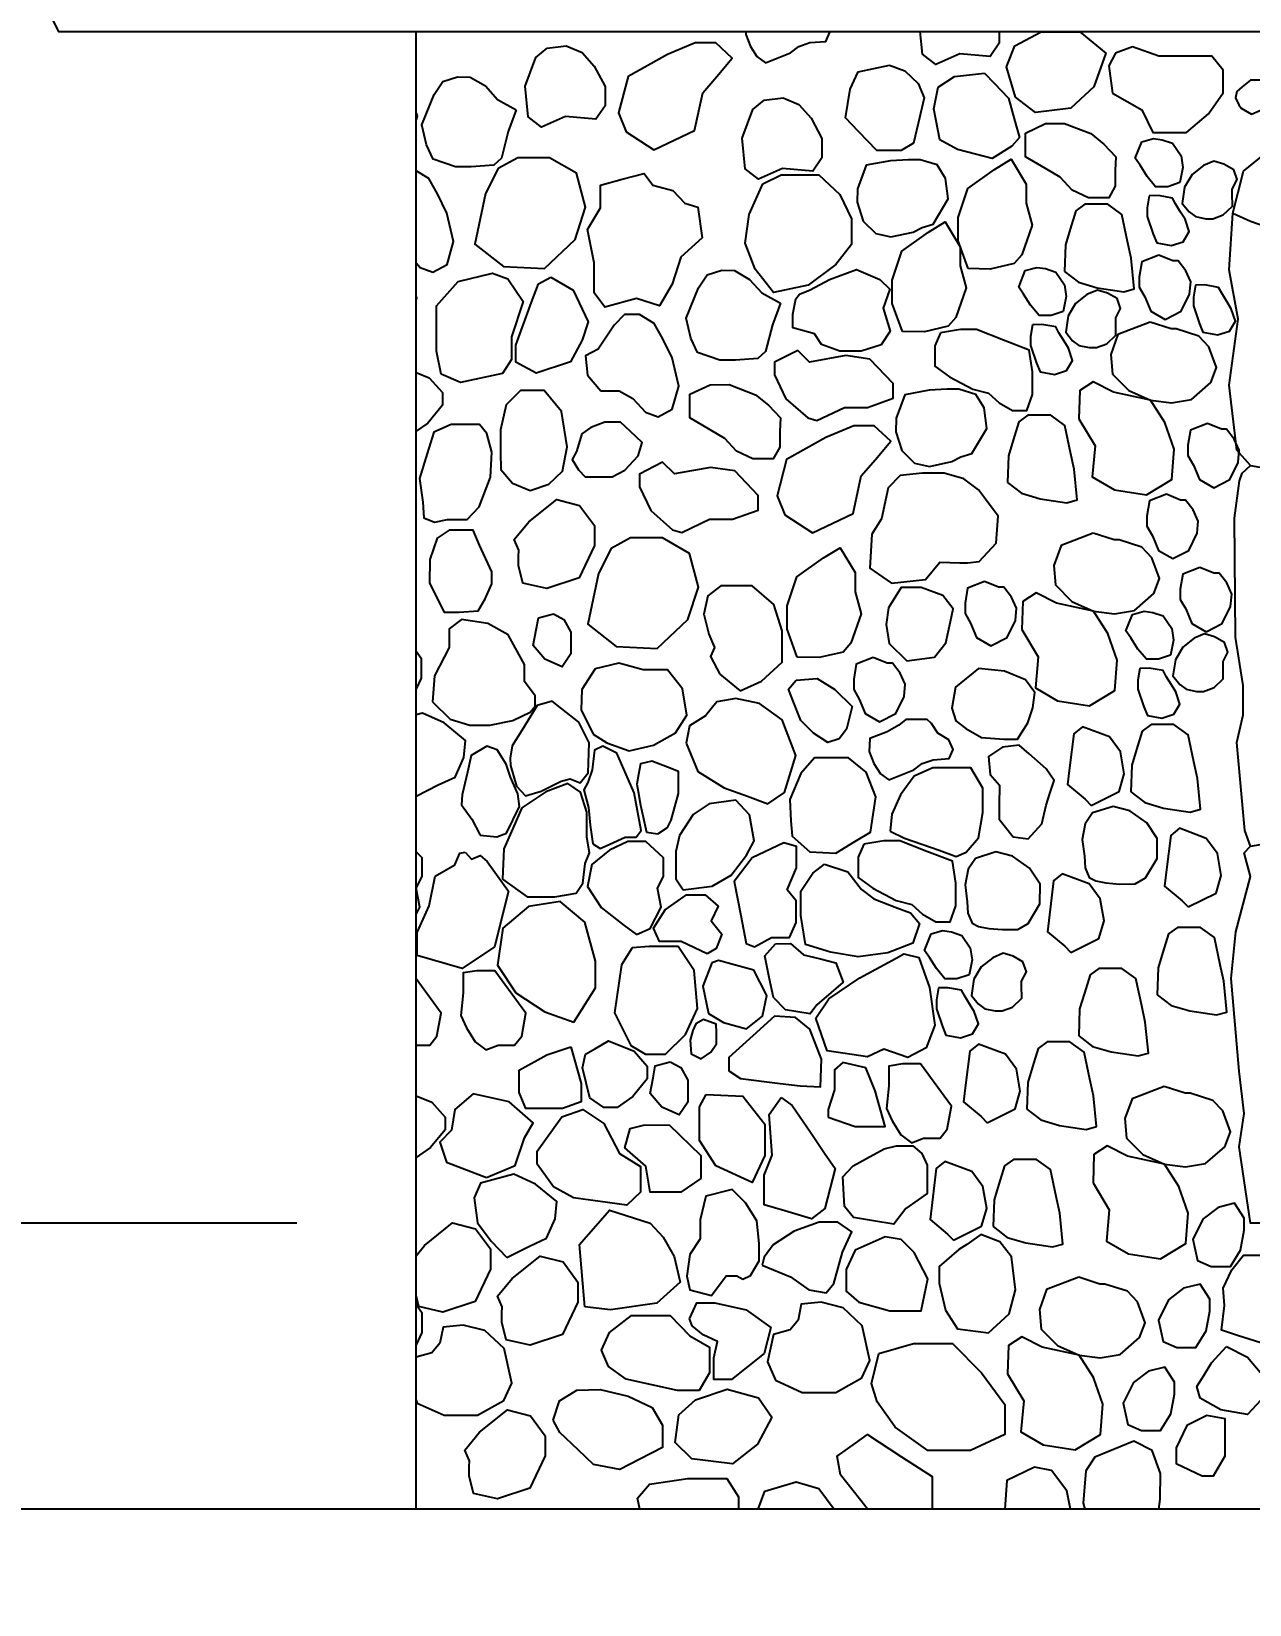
# Model space of a CAD drawing. Header units: millimetres. Extents: x -251401 to 377140, y -30451 to 275830.
# Drawn here: x 120560 to 123114, y -3140 to 160 of the extents above; entities that cross this region are included whole.
import ezdxf

# ---------------------------------------------------------------- set-up
doc = ezdxf.new("R2010")
doc.units = ezdxf.units.MM
for name, color, linetype in [('0-S3', 3, 'Continuous'), ('0-S8', 8, 'Continuous'), ('A-DIMENSIONS', 30, 'Continuous'), ('A-WALL', 4, 'Continuous')]:
    doc.layers.add(name, color=color, linetype=linetype)
doc.styles.add('LEROY', font='simplex.shx')
doc.dimstyles.new('DIM100', dxfattribs={"dimscale": 0, "dimtxt": 220, "dimasz": 180, "dimexe": 220, "dimexo": 250, "dimgap": 1, "dimtad": 1, "dimtoh": 1, "dimlfac": 0.001, "dimzin": 1, "dimdsep": 46, "dimtxsty": 'LEROY', "dimblk1": 'ORIGIN', "dimblk2": 'ORIGIN', "dimsah": 1, "dimcen": 0.18, "dimclrd": 30, "dimclre": 30, "dimclrt": 7, "dimazin": 0, "dimtfac": 1, "dimtix": 1, "dimtmove": 1, "dimatfit": 3, "dimfxl": 1, "dimtvp": 1, "dimtolj": 2, "dimtzin": 0, "dimarcsym": 0})

# ---------------------------------------------------------------- blocks, each defined once
blk = doc.blocks.new('24GH2H24')
at = {"layer": '0-S8', "color": 8}
for points in [[(275.2, 3065.1), (315.1, 3069.8), (348.2, 3055.6), (373.8, 3027.3), (396.4, 2984.4), (396.4, 2944.1), (377.4, 2916.1), (313.3, 2921.3), (263.5, 2899), (235, 2920.8), (228.8, 2985.3), (251.2, 3045.1)], [(527.5, 3051.4), (444.7, 3005.7), (424.9, 2929.1), (441, 2889.6), (499.1, 2851.4), (584.3, 2892.1), (601.6, 2971.1), (631.2, 3005.7), (663.3, 3043.9), (628.8, 3076), (585.5, 3076)], [(1257.5, 2962.1), (1238.1, 3025.9), (1255.8, 3069.6), (1311.3, 3099), (1391.9, 3099), (1446.6, 3054.5), (1421.3, 2983.9), (1373.4, 2939.4), (1373.4, 2939.4), (1299.5, 2930.2)], [(1460.9, 2970.6), (1522.1, 2935.5), (1545.2, 2887.8), (1616.1, 2887.8), (1662.3, 2927.3), (1692.9, 2971.3), (1692.9, 3019), (1669, 3048.1), (1598.2, 3048.1), (1557.9, 3048.1), (1502.7, 3067.5), (1466.9, 3054.8), (1452.7, 3028)], [(210.1, 2935.9), (193, 2890.3), (179, 2833.9), (163, 2819.5), (115.9, 2815.8), (82.7, 2815.8), (36.1, 2832.4), (22.1, 2862.4), (12.3, 2904.3), (38.2, 2968), (56.3, 2994.9), (86.9, 3004.7), (113.8, 3004.2), (145.4, 2985.6), (170.7, 2957.6)], [(992.7, 3029.2), (1025.4, 3017.5), (1053, 2990.7), (1065.6, 2960.5), (1053, 2906.9), (1043.4, 2865.8), (1017.8, 2850), (966.7, 2850), (928.1, 2890.2), (900.9, 2918.5), (910.5, 2979), (927.3, 3015)], [(1192.4, 3012.5), (1212.5, 2991.6), (1242.6, 2960.3), (1256.1, 2912), (1265.7, 2877.6), (1249.4, 2859.2), (1208.3, 2833.3), (1135.4, 2852.5), (1098.5, 2872.6), (1085.9, 2938), (1095.2, 2983.2), (1129.5, 3005.8)], [(1752.2, 2926.2), (1784.1, 2940.8), (1801.8, 2964.3), (1787.8, 2991.2), (1769.9, 2998), (1750.4, 2998), (1732.4, 2984.1), (1721.2, 2974.2), (1718.8, 2960.6), (1725.6, 2946), (1730.5, 2938.9)], [(730.2, 2956.1), (770.1, 2960.8), (803.2, 2946.6), (828.8, 2918.3), (851.4, 2875.4), (851.4, 2835.1), (832.4, 2807.1), (768.3, 2812.3), (718.5, 2790), (690, 2811.8), (683.8, 2876.3), (706.2, 2936.1)], [(1320.3, 2906.6), (1360.1, 2907.2), (1415.3, 2885.6), (1442.6, 2863.4), (1467.7, 2837.2), (1466.5, 2808.2), (1466.5, 2775.8), (1452.9, 2750.8), (1410.2, 2750.8), (1376, 2767.3), (1351, 2794), (1320.3, 2812.2), (1278, 2837.2), (1278, 2864.5), (1278, 2886.7)], [(1522.2, 2868.7), (1546.4, 2875.5), (1564.9, 2872.9), (1586.5, 2865.5), (1604.4, 2839.2), (1608.1, 2814.4), (1601.7, 2782.9), (1576.5, 2774.4), (1551.2, 2774.4), (1533.2, 2796), (1518.5, 2819.2), (1508.5, 2833.9)], [(145.9, 2760.2), (123.7, 2653.7), (183.7, 2607.1), (269.2, 2602.7), (333.5, 2663.7), (355.7, 2731.4), (336.9, 2802.4), (280.3, 2834.6), (213.7, 2834.6), (172.6, 2812.4)], [(995.4, 2828.8), (944, 2819.4), (925.8, 2769.9), (925.2, 2741.7), (937.7, 2702.2), (964.7, 2675.9), (996, 2669), (1043, 2679), (1061.8, 2689), (1084.4, 2695.9), (1116.4, 2748.6), (1110.8, 2791.8), (1093.2, 2820), (1057.5, 2830.6), (1033, 2830.6)], [(1158.2, 2602.4), (1137, 2661), (1137, 2709.6), (1157, 2770.7), (1213.1, 2810.6), (1248, 2831.8), (1279.7, 2779.6), (1279.7, 2739.5), (1292.3, 2693.4), (1270.5, 2631.7), (1254.3, 2613), (1204.4, 2601.1)], [(1651.3, 2818.8), (1627.5, 2800), (1612, 2773.6), (1607, 2739.4), (1621.2, 2721.8), (1634.6, 2711.8), (1656.3, 2707.2), (1671.4, 2707.2), (1693.1, 2715.1), (1712.4, 2733.5), (1712, 2760.3), (1712, 2769.5), (1722, 2789.1), (1714.9, 2810), (1694.4, 2821.7), (1673.5, 2828)], [(563.9, 2739.5), (590.8, 2731.5), (600.3, 2667.3), (555.4, 2626.4), (537.4, 2570.1), (511, 2524.2), (462.6, 2539.7), (395.8, 2521.7), (373.9, 2551.6), (373.9, 2614.9), (359.9, 2684.8), (386.8, 2730.1), (386.8, 2777.5), (432.7, 2789.9), (478.3, 2802.3), (497, 2777.5), (538.9, 2766.5)], [(727.6, 2780.5), (765.5, 2798.9), (844.5, 2798.9), (889, 2757.7), (913.4, 2706.8), (913.4, 2652.8), (880.6, 2611), (822.1, 2567.6), (749.8, 2552.4), (711, 2601.1), (690.5, 2655.8), (698.8, 2715.9)], [(1537.5, 2755.4), (1533.4, 2730.3), (1533.4, 2711.8), (1546, 2674.5), (1553.4, 2656.4), (1583.7, 2650.9), (1608.8, 2659), (1621.4, 2680.1), (1612.9, 2705.9), (1603.6, 2720.7), (1592.7, 2738.2), (1586.3, 2750.6), (1557.1, 2755.7)], [(1360.3, 2596.2), (1389.4, 2573.8), (1428.6, 2562.2), (1484.7, 2553.8), (1506.4, 2559.8), (1499.8, 2624.6), (1492.4, 2659.3), (1480.3, 2716.2), (1450.7, 2737.4), (1402.7, 2737.4), (1384.1, 2723.7), (1372.2, 2685.2), (1362.1, 2652.5)], [(1020, 2470.9), (998.8, 2529.5), (998.8, 2578.1), (1018.8, 2639.2), (1074.9, 2679.1), (1109.9, 2700.3), (1141.5, 2648.1), (1141.5, 2608), (1154.1, 2561.9), (1132.3, 2500.2), (1116.1, 2481.5), (1066.2, 2469.6)], [(1557.9, 2630.7), (1522.1, 2616.8), (1516.9, 2584.9), (1516.9, 2563.6), (1528.3, 2543.5), (1541.3, 2513), (1571, 2495.6), (1605, 2513), (1622.5, 2548.8), (1624.7, 2574.5), (1614.2, 2598), (1598.1, 2618.5), (1587.2, 2618.5)], [(192.3, 2581), (224.5, 2533.5), (200, 2459.2), (200, 2412.1), (181.5, 2382.3), (93.2, 2363.8), (52.7, 2381.1), (43.1, 2429.4), (43.1, 2524.2), (88.5, 2575.4), (160.6, 2593.3)], [(283.1, 2584.4), (329.7, 2557.3), (361.1, 2491.1), (348.4, 2452.1), (323.8, 2407.2), (251.7, 2383.4), (209.2, 2406.3), (209.2, 2442), (242.3, 2531.9), (256.6, 2570.7)], [(764.4, 2530.3), (747.3, 2484.8), (733.3, 2428.4), (717.2, 2413.9), (670.1, 2410.3), (637, 2410.3), (590.4, 2426.8), (576.4, 2456.8), (566.6, 2498.7), (592.5, 2562.4), (610.6, 2589.3), (641.1, 2599.1), (668, 2598.6), (699.6, 2580), (725, 2552)], [(826.9, 2558.3), (867.5, 2580), (924, 2600.5), (972.9, 2579.7), (993.8, 2559.6), (979.5, 2519.4), (994.1, 2471.6), (975.8, 2442.8), (933.5, 2429), (888.6, 2429), (850.7, 2443.2), (835.7, 2465.4), (810.6, 2472.7), (790.3, 2478.6), (790.3, 2507), (796.3, 2539.1), (804.4, 2548.9)], [(1277.7, 2598.2), (1301.9, 2605), (1320.4, 2602.4), (1342, 2595), (1359.9, 2568.7), (1363.6, 2543.9), (1357.2, 2512.4), (1332, 2503.9), (1306.7, 2503.9), (1288.7, 2525.5), (1274, 2548.7), (1264, 2563.4)], [(1406.8, 2548.3), (1383, 2529.5), (1367.5, 2503.1), (1362.5, 2468.9), (1376.7, 2451.3), (1390.1, 2441.3), (1411.8, 2436.7), (1426.9, 2436.7), (1448.6, 2444.6), (1467.9, 2463), (1467.5, 2489.8), (1467.5, 2499), (1477.5, 2518.6), (1470.4, 2539.5), (1449.9, 2551.2), (1429, 2557.5)], [(1634.5, 2567.9), (1630.4, 2542.8), (1630.4, 2524.3), (1643, 2487), (1650.4, 2468.9), (1680.7, 2463.4), (1705.8, 2471.5), (1718.4, 2492.6), (1709.9, 2518.4), (1700.6, 2533.2), (1689.7, 2550.7), (1683.3, 2563.1), (1654.1, 2568.2)], [(359.9, 2378.7), (387.6, 2345.8), (426.4, 2345.8), (454.8, 2330.2), (481.4, 2301.1), (507.9, 2291.4), (537.4, 2307.8), (550.9, 2356), (537.1, 2415), (517.6, 2455.5), (499.3, 2487.6), (469, 2505.9), (437.6, 2505.9), (415.5, 2484.2), (381.9, 2433.4), (355.3, 2419.2)], [(1293, 2484.9), (1288.9, 2459.8), (1288.9, 2441.3), (1301.5, 2404), (1308.9, 2385.9), (1339.2, 2380.4), (1364.3, 2388.5), (1376.9, 2409.6), (1368.4, 2435.4), (1359.1, 2450.2), (1348.2, 2467.7), (1341.8, 2480.1), (1312.6, 2485.2)], [(1539.8, 2490), (1472.2, 2464.2), (1457.4, 2422.5), (1460.5, 2381.3), (1494.9, 2346.9), (1540.4, 2326.7), (1584.1, 2321.1), (1626.5, 2327.9), (1667, 2363.5), (1678.7, 2394.8), (1662.7, 2438.4), (1641.8, 2460.6), (1593.9, 2475.9), (1583.4, 2475.9)], [(1099.8, 2467.5), (1088.3, 2440.6), (1088.3, 2397.8), (1118.8, 2375.3), (1167.8, 2349.7), (1200.5, 2341.3), (1223, 2321), (1250.8, 2305.1), (1281.3, 2305.1), (1293.2, 2338.6), (1293.2, 2385.8), (1285.7, 2431.7), (1232.3, 2452.5), (1175.6, 2474.5), (1142.2, 2474.5)], [(821.5, 2289.4), (840.8, 2283.7), (898.5, 2311.3), (946.9, 2311.3), (1001, 2330.5), (1001, 2361.2), (952.1, 2412.7), (901.1, 2419.9), (825.2, 2406.4), (800.7, 2430.9), (751.8, 2405.9), (751.8, 2379.4), (775.7, 2329.5)], [(177.6, 2181.4), (202.6, 2152.6), (239.7, 2136.9), (278.9, 2150.6), (306.9, 2177.3), (316.7, 2228.8), (305, 2302.5), (269.1, 2346.8), (218.9, 2346.8), (188.9, 2316.8), (177.1, 2264), (177.1, 2217.1)], [(616.7, 2359), (656.5, 2359.6), (711.7, 2338), (739, 2315.8), (764.1, 2289.6), (762.9, 2260.6), (762.9, 2228.2), (749.3, 2203.2), (706.6, 2203.2), (672.4, 2219.7), (647.4, 2246.4), (616.7, 2264.6), (574.4, 2289.6), (574.4, 2316.9), (574.4, 2339.1)], [(1076.3, 2347.4), (1024.9, 2338), (1006.7, 2288.5), (1006.1, 2260.3), (1018.6, 2220.8), (1045.6, 2194.5), (1077, 2187.6), (1124, 2197.6), (1142.8, 2207.7), (1165.4, 2214.6), (1197.3, 2267.2), (1191.7, 2310.4), (1174.1, 2338.6), (1138.4, 2349.3), (1113.9, 2349.3)], [(1420.1, 2365.2), (1392.2, 2346.9), (1390.4, 2287.6), (1424.5, 2230.9), (1418.4, 2165.5), (1464.6, 2138.5), (1531.8, 2128), (1585, 2160.3), (1590.2, 2223.9), (1570.2, 2279.7), (1540.4, 2326.7), (1462.9, 2343.4)], [(336.8, 2218.9), (327.4, 2202.3), (340.7, 2180.2), (354.5, 2165.6), (376.6, 2165.6), (411.4, 2165.6), (438.3, 2180), (465.8, 2210), (474.2, 2237.7), (449.4, 2261.2), (428.8, 2280.7), (395.8, 2280.7), (366.8, 2269.4), (348.1, 2256.1)], [(1240.8, 2153.7), (1269.9, 2131.3), (1309.1, 2119.7), (1365.2, 2111.3), (1386.9, 2117.3), (1380.3, 2182.1), (1372.9, 2216.8), (1360.8, 2273.7), (1331.2, 2294.9), (1283.2, 2294.9), (1264.6, 2281.2), (1252.7, 2242.7), (1242.6, 2210)], [(1659.9, 2277.7), (1624.1, 2263.8), (1618.9, 2231.9), (1618.9, 2210.6), (1630.3, 2190.5), (1643.3, 2160), (1673, 2142.6), (1707, 2160), (1724.5, 2195.8), (1726.7, 2221.5), (1716.2, 2245), (1700.1, 2265.5), (1689.2, 2265.5)], [(14.5, 2112.9), (16.3, 2079.8), (38.8, 2070.9), (65.9, 2076.5), (107, 2076.5), (132.3, 2102.7), (155.9, 2165.2), (158.7, 2217.4), (148.7, 2256.3), (133.3, 2275.2), (73.7, 2275.2), (37.7, 2259.3), (23.5, 2214.4), (7, 2162.2)], [(859.8, 2247.9), (777.1, 2202.2), (757.3, 2125.7), (773.4, 2086.2), (831.4, 2047.9), (916.6, 2088.6), (933.9, 2167.7), (963.6, 2202.2), (995.7, 2240.5), (961.1, 2272.6), (917.9, 2272.6)], [(538.1, 2054.8), (557.4, 2049.1), (615.2, 2076.7), (663.5, 2076.7), (717.7, 2095.9), (717.7, 2126.6), (668.7, 2178.1), (617.8, 2185.3), (541.8, 2171.8), (517.3, 2196.3), (468.4, 2171.3), (468.4, 2144.8), (492.4, 2094.9)], [(1015.1, 2168.3), (990.1, 2142.8), (976.4, 2077.9), (955.8, 2045.5), (952.1, 1973.8), (997, 1942.6), (1068.7, 1950.1), (1098.7, 1986.9), (1140.5, 1985), (1156.7, 1985), (1181, 1988.1), (1216.6, 2026.2), (1221, 2082.9), (1194.1, 2119.1), (1180, 2138.1), (1148.6, 2161.5), (1108, 2173.3), (1061.9, 2173.3)], [(215.7, 2011.6), (205.8, 2033.9), (236.4, 2071.2), (295.2, 2118.3), (343.2, 2105.9), (374.6, 2063.7), (374.6, 2021.5), (342.4, 1953.7), (274.5, 1931.4), (224, 1942.9), (215.2, 1979.6), (215.2, 1998.8)], [(1573.9, 2129.2), (1538.1, 2115.3), (1532.9, 2083.4), (1532.9, 2062.1), (1544.3, 2042), (1557.3, 2011.5), (1587, 1994.1), (1621, 2011.5), (1638.5, 2047.3), (1640.7, 2073), (1630.2, 2096.5), (1614.1, 2117), (1603.2, 2117)], [(28.3, 1942.4), (59.2, 1881.9), (90.6, 1881.9), (130.3, 1884.9), (145.3, 1909.9), (158.7, 1941.5), (158.7, 1966.1), (133.5, 2022.6), (119.6, 2053.7), (69.7, 2053.7), (44.4, 2036.7), (28.9, 1992.2)], [(1420.3, 2047.5), (1352.7, 2021.7), (1337.9, 1980), (1341, 1938.8), (1375.4, 1904.4), (1420.9, 1884.2), (1464.6, 1878.6), (1507, 1885.4), (1547.5, 1921), (1559.2, 1952.3), (1543.2, 1995.9), (1522.3, 2018.1), (1474.4, 2033.4), (1463.9, 2033.4)], [(382.4, 1963.1), (360.1, 1856.6), (420.1, 1810), (505.6, 1805.6), (570, 1866.6), (592.2, 1934.2), (573.3, 2005.2), (516.7, 2037.4), (450.1, 2037.4), (409, 2015.2)], [(799.6, 1787.6), (778.4, 1846.2), (778.4, 1894.8), (798.4, 1955.9), (854.5, 1995.8), (889.4, 2017), (921.1, 1964.8), (921.1, 1924.7), (933.7, 1878.6), (911.9, 1816.9), (895.7, 1798.2), (845.8, 1786.4)], [(1643.9, 1975.7), (1608.1, 1961.8), (1602.9, 1929.9), (1602.9, 1908.6), (1614.3, 1888.5), (1627.3, 1858), (1657, 1840.6), (1691, 1858), (1708.5, 1893.8), (1710.7, 1919.5), (1700.2, 1943), (1684.1, 1963.5), (1673.2, 1963.5)], [(637.1, 1752), (680.1, 1716.5), (724.5, 1736.7), (768, 1777.2), (768, 1842.8), (750.2, 1897.6), (704.8, 1937.1), (639.1, 1937.1), (611.9, 1916.3), (603.5, 1877.4), (613.9, 1835.4), (626.2, 1807.8), (617.4, 1788.5)], [(1104.8, 1916.7), (1059.7, 1933.5), (1017.2, 1933.5), (990.6, 1891.1), (986.2, 1855.7), (992.4, 1815.9), (1029.6, 1779.6), (1087.1, 1787.5), (1111, 1817.6), (1120.8, 1861.9), (1126.7, 1888.8)], [(1192.4, 1946.2), (1156.6, 1932.3), (1151.4, 1900.4), (1151.4, 1879.1), (1162.8, 1859), (1175.8, 1828.5), (1205.5, 1811.1), (1239.5, 1828.5), (1257, 1864.3), (1259.2, 1890), (1248.7, 1913.5), (1232.6, 1934), (1221.7, 1934)], [(1300.6, 1922.7), (1272.7, 1904.4), (1270.9, 1845.1), (1305, 1788.4), (1298.9, 1723), (1345.1, 1696), (1412.3, 1685.5), (1465.5, 1717.8), (1470.7, 1781.4), (1450.7, 1837.2), (1420.9, 1884.2), (1343.4, 1900.9)], [(1502.7, 1877.2), (1526.9, 1884), (1545.4, 1881.4), (1567, 1874), (1584.9, 1847.7), (1588.6, 1822.9), (1582.2, 1791.4), (1557, 1782.9), (1531.7, 1782.9), (1513.7, 1804.5), (1499, 1827.7), (1489, 1842.4)], [(34.3, 1693.5), (71.6, 1657.1), (113, 1644.4), (154.5, 1644.4), (202.8, 1654.6), (239.2, 1672.3), (249.8, 1684.9), (249.8, 1706.3), (227.2, 1736.6), (227.2, 1772.3), (193.5, 1834.2), (150.7, 1858.2), (95.2, 1866.3), (69.8, 1846.9), (69.8, 1807.5), (39, 1748)], [(288.2, 1878.4), (310.3, 1866.4), (324.9, 1839.7), (324.9, 1794.1), (306.6, 1766.9), (270.4, 1783.1), (245.8, 1811.9), (252.1, 1844.9), (256.9, 1870.1)], [(1631.8, 1827.3), (1608, 1808.5), (1592.5, 1782.1), (1587.5, 1747.9), (1601.7, 1730.3), (1615.1, 1720.3), (1636.8, 1715.7), (1651.9, 1715.7), (1673.6, 1723.6), (1692.9, 1742), (1692.5, 1768.8), (1692.5, 1778), (1702.5, 1797.6), (1695.4, 1818.5), (1674.9, 1830.2), (1654, 1836.5)], [(958.9, 1786.7), (923.1, 1772.8), (917.9, 1740.9), (917.9, 1719.6), (929.3, 1699.5), (942.3, 1669), (972, 1651.6), (1006, 1669), (1023.5, 1704.8), (1025.7, 1730.5), (1015.2, 1754), (999.1, 1774.5), (988.2, 1774.5)], [(371.8, 1625.6), (399.9, 1607.9), (447.2, 1590.7), (497.9, 1602.7), (544.3, 1628.5), (567.9, 1665.4), (559, 1721.3), (527.4, 1760.6), (476.4, 1760.6), (425.4, 1774.5), (376, 1763), (347.5, 1719.7), (346.7, 1676.6)], [(1234.1, 1758.3), (1179.8, 1763.9), (1131.7, 1724.4), (1123.9, 1680.6), (1132.4, 1653.8), (1152.9, 1637.6), (1186.1, 1619.2), (1232.7, 1615.7), (1261.7, 1615.7), (1282.9, 1649.6), (1293.5, 1681.4), (1297.7, 1713.1), (1277.9, 1739.9), (1277.9, 1739.9)], [(1518, 1763.9), (1513.9, 1738.8), (1513.9, 1720.3), (1526.5, 1683), (1533.9, 1664.9), (1564.2, 1659.4), (1589.3, 1667.5), (1601.9, 1688.6), (1593.4, 1714.4), (1584.1, 1729.2), (1573.2, 1746.7), (1566.8, 1759.1), (1537.6, 1764.2)], [(797.6, 1739.1), (841.5, 1742.4), (878.2, 1719.4), (914.4, 1683.8), (902.9, 1636.1), (887.5, 1615.9), (864, 1608.2), (833.3, 1627.9), (807, 1654.8), (791.1, 1695.3), (781.3, 1720.2)], [(197.8, 1575.5), (198.1, 1559.9), (210.9, 1516.5), (229.8, 1496.5), (262.3, 1506.6), (304.5, 1527.1), (323.6, 1532), (344.4, 1523.6), (361.4, 1544.9), (363.2, 1607.6), (341.3, 1651.3), (305.9, 1679.3), (285.7, 1695.2), (254.3, 1686.3), (222, 1633.9), (202, 1601.6)], [(566.9, 1607.3), (590.9, 1547.3), (646.5, 1513.5), (695, 1495.6), (738.2, 1479.6), (773, 1503.7), (796.5, 1581.1), (768.1, 1655.8), (720.7, 1690.1), (670.5, 1701), (631.2, 1693.9), (607.2, 1664.5), (573.4, 1643.3)], [(988, 1630.9), (952.1, 1616.7), (950.2, 1589.4), (960.1, 1564.1), (973.8, 1543), (991.7, 1530), (1044.4, 1551.1), (1061.7, 1564.1), (1084.6, 1572.1), (1118, 1574.6), (1126.7, 1593.8), (1117.4, 1614.2), (1094.5, 1627.8), (1080.9, 1648.2), (1072.2, 1656.3), (1045, 1656.3), (1027, 1656.3), (1012.8, 1644.5)], [(1416, 1476.5), (1474.7, 1505.4), (1485.4, 1542.5), (1477.6, 1588.8), (1454.1, 1620.1), (1397.7, 1641.5), (1379.3, 1626.6), (1370.8, 1555.5), (1366.6, 1520), (1403.4, 1489.3)], [(1499.2, 1504.7), (1528.3, 1482.3), (1567.5, 1470.7), (1623.6, 1462.3), (1645.3, 1468.3), (1638.7, 1533.1), (1631.3, 1567.8), (1619.2, 1624.7), (1589.6, 1645.9), (1541.6, 1645.9), (1523, 1632.2), (1511.1, 1593.7), (1501, 1561)], [(134.7, 1414.2), (169.7, 1410.2), (189.9, 1418.5), (216.9, 1474.4), (213.8, 1500.6), (198.4, 1535.9), (188.9, 1563.2), (170.2, 1592.9), (148.7, 1600.6), (115.9, 1581.2), (107.8, 1546.1), (96.7, 1498.9), (95.2, 1477.4), (117.4, 1447.6)], [(370.7, 1395.9), (386, 1385.8), (406.6, 1395), (439, 1409.5), (461.4, 1409.5), (472.5, 1424.1), (457.8, 1503.1), (440.7, 1541.6), (421.1, 1585.8), (391.7, 1601), (374.1, 1592.2), (369.2, 1550.9), (360.2, 1524.5), (351.7, 1509.3), (362.1, 1471.7), (365.6, 1435)], [(1229.9, 1598.9), (1200.4, 1579), (1204.4, 1541.6), (1223.5, 1518.6), (1222.7, 1476.4), (1222.7, 1447.8), (1252.2, 1410.4), (1284, 1406.4), (1312.6, 1437.5), (1321.4, 1477.2), (1329.4, 1501.1), (1338.5, 1528.5), (1321.4, 1552.8), (1285.6, 1584.6), (1265.2, 1602.7)], [(483.1, 1420.3), (507, 1416.8), (527.6, 1430.3), (535.2, 1445.8), (542.8, 1473.2), (550.6, 1501.4), (550.6, 1547.8), (527.6, 1556.5), (494.6, 1568.9), (471.1, 1563.5), (466.8, 1541.3), (462.8, 1521), (465.7, 1505.8), (471, 1477)], [(786.2, 1443.9), (789, 1411.6), (825.8, 1378.7), (880.4, 1375.9), (920.6, 1400.5), (953.4, 1420.5), (964.7, 1494.1), (944, 1545.9), (907.2, 1576), (835.8, 1576), (806.8, 1543.1), (783.9, 1489.1)], [(994.5, 1422.2), (1024.7, 1407.9), (1097, 1382.2), (1132.5, 1369.5), (1153.9, 1378.2), (1179.7, 1408.4), (1189.1, 1461.3), (1189.1, 1512.3), (1163.3, 1555.3), (1084.1, 1555.3), (1045, 1537.5), (1016.3, 1498.9), (998, 1457.9)], [(181.7, 1321.8), (233.3, 1284.5), (291.1, 1284.5), (335.9, 1292), (349.6, 1313.2), (354.7, 1354.3), (364.1, 1377), (358.2, 1409.5), (358.2, 1462.1), (345.3, 1504.4), (318.3, 1522.1), (272, 1504.8), (222.2, 1471.2), (203, 1427.7), (184.4, 1385.5)], [(560.1, 1299.3), (620.9, 1307.1), (661.3, 1330.4), (692.9, 1371.7), (709.5, 1402.3), (699.7, 1456.8), (671, 1487.4), (615.1, 1479.6), (581.5, 1457.3), (552.8, 1413.5), (544.6, 1379.5), (544.6, 1322.6)], [(1419, 1460.5), (1403.7, 1437.8), (1397.3, 1405.1), (1402.1, 1369.7), (1403.1, 1345.5), (1412.1, 1324.9), (1425.9, 1318), (1447, 1313.8), (1476, 1311.1), (1508.3, 1311.7), (1529.9, 1324.3), (1554.2, 1365), (1554.7, 1406.7), (1532.6, 1440), (1497.2, 1465.3), (1461.8, 1474.3)], [(1619.4, 1263.4), (1678.1, 1292.3), (1688.8, 1329.3), (1681, 1375.7), (1657.4, 1407), (1601.1, 1428.4), (1582.7, 1413.5), (1574.2, 1342.3), (1569.9, 1306.9), (1606.8, 1276.2)], [(462.5, 1205.8), (490.9, 1218.4), (514.2, 1262.9), (506.6, 1302.9), (519.2, 1327.2), (519.2, 1366.6), (481.8, 1401), (444.3, 1401), (405.8, 1382.3), (368.4, 1352.5), (359.8, 1306.4), (388.1, 1261.9), (436.7, 1224.5)], [(710.1, 1179.5), (745.5, 1199), (783, 1199), (797.5, 1230.6), (797.5, 1276.3), (778.3, 1299.6), (798, 1345.4), (798, 1390), (771.6, 1397.7), (704.7, 1366.7), (667.6, 1316.5), (681.3, 1245.5), (692.7, 1186.5)], [(939, 1394.9), (927.5, 1368), (927.5, 1325.2), (958, 1302.7), (1007, 1277.1), (1039.7, 1268.7), (1062.2, 1248.4), (1090.1, 1232.5), (1120.5, 1232.5), (1132.4, 1266), (1132.4, 1313.3), (1124.9, 1359.2), (1071.5, 1379.9), (1014.8, 1401.9), (981.4, 1401.9)], [(103.3, 1378.1), (116.3, 1363.6), (134.8, 1371.4), (148.9, 1359), (194, 1296.4), (164.3, 1179.4), (96.6, 1134.5), (2.2, 1161.7), (2.2, 1209.7), (27.6, 1265.4), (40.2, 1328), (81.4, 1352.1), (91.6, 1376.2)], [(856.9, 1353.3), (905.5, 1337.4), (934.6, 1300.3), (960.4, 1280.3), (1005, 1263.1), (1037.1, 1250.8), (1055.8, 1228.9), (1042.1, 1187.1), (989.5, 1167.2), (927.2, 1158.6), (869.5, 1168.3), (816.9, 1184.3), (807.1, 1245.4), (807.1, 1296.8), (832.3, 1334.5)], [(1173.1, 1365.2), (1157.8, 1342.5), (1151.5, 1309.7), (1156.2, 1274.4), (1157.3, 1250.1), (1166.2, 1229.5), (1180, 1222.6), (1201.1, 1218.4), (1230.2, 1215.8), (1262.4, 1216.3), (1284, 1229), (1308.3, 1269.6), (1308.9, 1311.3), (1286.7, 1344.6), (1251.3, 1369.9), (1215.9, 1378.9)], [(1373.5, 1168), (1432.2, 1196.9), (1442.9, 1234), (1435.1, 1280.3), (1411.6, 1311.6), (1355.2, 1333), (1336.8, 1318.1), (1328.3, 1247), (1324.1, 1211.5), (1360.9, 1180.8)], [(610.7, 1165.3), (555.9, 1190.6), (510.7, 1190.6), (498.1, 1219), (522.4, 1257.6), (567.6, 1288.5), (606.7, 1288.5), (633.5, 1265.2), (619.3, 1234.2), (641.4, 1206), (629.2, 1176.4)], [(330.7, 1021.9), (376.1, 1093.4), (376.1, 1149.6), (354.4, 1231.4), (302.6, 1274.9), (236.1, 1264), (181.8, 1218.6), (170.9, 1141.3), (209.3, 1083.2), (270, 1043.6)], [(1080.3, 1206.9), (1104.5, 1213.7), (1122.9, 1211.1), (1144.5, 1203.7), (1162.4, 1177.4), (1166.1, 1152.6), (1159.8, 1121), (1134.5, 1112.6), (1109.2, 1112.6), (1091.3, 1134.2), (1076.6, 1157.4), (1066.6, 1172.1)], [(1554.7, 1079.2), (1583.8, 1056.8), (1623, 1045.2), (1679.1, 1036.8), (1700.8, 1042.8), (1694.2, 1107.6), (1686.8, 1142.3), (1674.7, 1199.2), (1645.1, 1220.4), (1597.1, 1220.4), (1578.5, 1206.7), (1566.6, 1168.2), (1556.5, 1135.5)], [(453.3, 1177.5), (430.8, 1141.7), (416.2, 1041.6), (450.8, 972.5), (481.2, 954.3), (523.1, 954.3), (564.9, 995.5), (590.4, 1050.1), (583.1, 1130.2), (549.8, 1180.5), (489.1, 1180.5)], [(753.7, 1186.1), (785.3, 1187), (812.9, 1163.3), (845.5, 1155.1), (880.4, 1146.3), (895.6, 1105.3), (870.6, 1083.8), (840.8, 1058.3), (826.8, 1039.4), (774.9, 1047.6), (749.4, 1073.4), (740.8, 1115.7), (731.6, 1161.2)], [(838.6, 1030), (865.6, 1070.5), (931.1, 1114.7), (1006.7, 1155.9), (1023, 1164.8), (1054.7, 1157.4), (1076.6, 1094.6), (1088, 1015.7), (1070, 967.6), (1031.4, 947.7), (981, 965.3), (946.7, 949.1), (862, 961.5)], [(1209.4, 1157), (1185.5, 1138.1), (1170.1, 1111.8), (1165.1, 1077.5), (1179.3, 1060), (1192.7, 1050), (1214.4, 1045.4), (1229.5, 1045.4), (1251.2, 1053.3), (1270.4, 1071.7), (1270, 1098.4), (1270, 1107.6), (1280.1, 1127.3), (1273, 1148.2), (1252.5, 1159.9), (1231.6, 1166.1)], [(106, 1010), (124.3, 980.7), (146.6, 963.7), (172, 973.5), (206.7, 973.5), (221.7, 992.4), (230.2, 1040.8), (165.5, 1129.6), (127.6, 1129.6), (98.8, 1125), (98.8, 1083.2), (93.9, 1035.7)], [(620.6, 1146.1), (601.6, 1097), (613.7, 1040.2), (644.7, 1021.2), (692.9, 1007.4), (726.5, 1034.1), (735.7, 1077.4), (708.5, 1130.6), (662.5, 1143.3), (634.7, 1151.1)], [(1389.8, 993.2), (1418.9, 970.8), (1458.1, 959.2), (1514.2, 950.8), (1535.9, 956.8), (1529.3, 1021.6), (1521.9, 1056.3), (1509.8, 1113.2), (1480.2, 1134.4), (1432.2, 1134.4), (1413.6, 1120.7), (1401.7, 1082.2), (1391.6, 1049.5)], [(1095.6, 1093.5), (1091.5, 1068.4), (1091.5, 1050), (1104.1, 1012.7), (1111.5, 994.6), (1141.8, 989.1), (1166.9, 997.2), (1179.4, 1018.2), (1170.9, 1044.1), (1161.7, 1058.8), (1150.7, 1076.4), (1144.3, 1088.7), (1115.2, 1093.9)], [(575.2, 984.2), (577.1, 955.1), (597.7, 944.8), (618.5, 958.9), (629.9, 976.5), (629.9, 1000.3), (629.3, 1017.6), (602.6, 1027), (586.9, 1017.9), (580.4, 1004.2)], [(751.7, 1034), (706.2, 992.8), (656.1, 947.4), (656.1, 919.8), (680.4, 903.5), (763.8, 893.2), (806, 888), (848, 886.3), (850.2, 944.1), (826.1, 1007.1), (795.9, 1031.8)], [(324.7, 970.2), (346.4, 893.2), (346.4, 854.3), (307.4, 840.4), (230.4, 840.4), (216.5, 874.2), (216.5, 920.9), (274.5, 952.9)], [(376.7, 966.7), (403.5, 982.3), (457.2, 960.7), (484.9, 929.5), (484.9, 902.7), (454.6, 865.5), (421.7, 843), (394, 843), (364.6, 862.9), (349.2, 925.8), (355.2, 954.4)], [(1198, 810.7), (1256.7, 839.6), (1267.3, 876.7), (1259.5, 923), (1236, 954.4), (1179.6, 975.8), (1161.2, 960.8), (1152.7, 889.7), (1148.5, 854.3), (1185.3, 823.6)], [(1281.1, 838.9), (1310.2, 816.5), (1349.4, 805), (1405.5, 796.6), (1427.2, 802.5), (1420.6, 867.3), (1413.2, 902), (1401.1, 959), (1371.5, 980.1), (1323.5, 980.1), (1304.9, 966.5), (1293, 927.9), (1282.9, 895.3)], [(533.2, 938.5), (555.2, 926.5), (569.9, 899.8), (569.9, 854.2), (551.6, 827), (515.4, 843.2), (490.8, 872), (497.1, 905), (501.9, 930.2)], [(864.4, 822.5), (921.1, 803.1), (983.7, 803.1), (962.8, 877.6), (943.4, 925.9), (895.5, 937), (877.8, 921.5), (877.8, 879.6), (864.6, 838.4)], [(998.6, 814.7), (1016.9, 785.3), (1039.2, 768.3), (1064.6, 778.1), (1099.3, 778.1), (1114.3, 797), (1122.8, 845.4), (1058.1, 934.2), (1020.2, 934.2), (991.4, 929.6), (991.4, 887.8), (986.5, 840.3)], [(147.8, 696.1), (207.8, 721), (227.5, 778.9), (245.4, 810.2), (195.7, 854.8), (119.8, 871.4), (81.5, 838.2), (74.5, 794.9), (50.3, 770), (63.7, 728)], [(608.6, 869.8), (685.7, 866.6), (731.3, 808), (731.3, 741.8), (705.2, 685.4), (629.1, 720.6), (594.5, 773.3), (594.5, 843.8)], [(765.9, 863.6), (789, 846.7), (827, 790.9), (857, 746.7), (878.8, 714.6), (857.5, 631), (829.1, 608.8), (773.2, 625.7), (730, 638.7), (730.1, 700.4), (746.9, 742.5), (740.6, 827.9)], [(1569.3, 887), (1501.7, 861.2), (1486.9, 819.5), (1490, 778.3), (1524.4, 743.9), (1569.9, 723.7), (1613.6, 718.1), (1656, 724.9), (1696.5, 760.5), (1708.2, 791.8), (1692.2, 835.4), (1671.3, 857.6), (1623.4, 872.9), (1612.9, 872.9)], [(288.2, 676.3), (254.2, 723.5), (254.2, 750.9), (305.8, 823.4), (349.8, 838.8), (393.7, 809.1), (426.7, 746.5), (470.6, 719.1), (470.6, 665.3), (442.1, 637.8), (330, 653.2)], [(530.9, 806.6), (597.2, 742.3), (597.2, 693.6), (555.2, 665.3), (490.9, 665.3), (482, 719.5), (438.1, 757.9), (449.1, 798.3), (477.2, 805.8)], [(898.6, 634.8), (895.4, 697.5), (916.6, 720.2), (944.5, 735.6), (981.7, 756.2), (1007.4, 762.6), (1042.2, 762.6), (1061, 746.3), (1071.8, 721.9), (1071.8, 662.4), (1053.3, 649.1), (1027.5, 630.6), (1001.8, 598.1), (959.5, 605.1), (917.3, 612)], [(1449.6, 762.2), (1421.7, 743.9), (1419.9, 684.6), (1454, 627.9), (1447.9, 562.5), (1494.1, 535.5), (1561.3, 525), (1614.5, 557.3), (1619.7, 620.9), (1599.7, 676.7), (1569.9, 723.7), (1492.4, 740.4)], [(1127.5, 564.5), (1186.2, 593.4), (1196.9, 630.5), (1189.1, 676.8), (1165.6, 708.1), (1109.2, 729.5), (1090.8, 714.6), (1082.3, 643.5), (1078.1, 608), (1114.9, 577.3)], [(1210.7, 592.7), (1239.8, 570.3), (1279, 558.7), (1335.1, 550.3), (1356.8, 556.3), (1350.2, 621.1), (1342.8, 655.8), (1330.7, 712.7), (1301.1, 733.9), (1253.1, 733.9), (1234.5, 720.2), (1222.6, 681.7), (1212.5, 649)], [(190.5, 528.2), (238.1, 552), (273.9, 568.6), (291.9, 609.4), (295.6, 645.2), (250.5, 682.1), (205, 702.7), (135.5, 684), (122.1, 653.3), (128.8, 600.7), (157.5, 562.3)], [(574, 460.4), (619.9, 448.2), (650.2, 489.9), (673.1, 489.9), (685.3, 482.3), (701.5, 490), (719.7, 521.2), (719.7, 557.2), (714.8, 605), (691.3, 643), (663, 670.5), (608, 656.8), (596.2, 607), (596.2, 567.4), (574, 534.2), (568.3, 488.9)], [(353.9, 424.4), (342.7, 555.6), (405.9, 627.3), (491.3, 600.1), (518.5, 570.4), (541.7, 530.3), (553.9, 476.4), (505.2, 432.1), (407.7, 418.2)], [(1682.2, 633.2), (1650.7, 609.2), (1629.2, 566.4), (1639.3, 521.7), (1667.7, 509.1), (1708, 509.1), (1729.4, 543.7), (1737, 585.3), (1737, 610.5), (1716.8, 642)], [(726.3, 511.8), (785.2, 487.6), (823.9, 460.5), (860.3, 454.1), (876.4, 473.8), (894.3, 539), (914, 582.2), (884.5, 602.4), (845.8, 602.4), (793.4, 583.1), (748.8, 554.3), (730.1, 528.7)], [(984, 571.5), (921, 543.5), (902.4, 502.6), (902.4, 457.5), (928.9, 434.6), (993.4, 416), (1059.3, 416), (1073.7, 483.3), (1045, 538.5), (1017.3, 565.7)], [(1138.6, 545.1), (1097.1, 509.4), (1097.1, 474.4), (1110.7, 417.2), (1135.8, 378.6), (1200.8, 370), (1243.7, 410), (1257.3, 460.1), (1248.7, 529.4), (1224.4, 560.8), (1184.4, 576.5), (1155.1, 555.1)], [(180.8, 424.3), (170.9, 446.6), (201.5, 483.9), (260.3, 531), (308.3, 518.6), (339.7, 476.4), (339.7, 434.2), (307.4, 366.4), (239.6, 344), (189.1, 355.6), (180.3, 392.3), (180.3, 411.5)], [(1695.7, 427), (1692.9, 463.6), (1710.8, 502.2), (1735.2, 533.1), (1762.4, 533.1), (1808.3, 533.1), (1822.6, 472.9), (1822.6, 418.4), (1801.1, 358.2), (1783.2, 345.3), (1725.1, 364), (1689.4, 375.4)], [(1390.2, 486.5), (1322.6, 460.7), (1307.8, 419), (1310.9, 377.8), (1345.3, 343.4), (1390.8, 323.2), (1434.5, 317.6), (1476.9, 324.4), (1517.4, 360), (1529.1, 391.3), (1513.1, 434.9), (1492.2, 457.1), (1444.3, 472.4), (1433.8, 472.4)], [(1609.9, 463.5), (1578.4, 439.5), (1556.9, 396.7), (1567, 352), (1595.4, 339.4), (1635.7, 339.4), (1657.1, 374), (1664.7, 415.6), (1664.7, 440.8), (1644.5, 472.3)], [(573.5, 399.3), (588.9, 433.2), (626.7, 433.2), (692.1, 418.5), (744, 381.3), (729.9, 326.9), (662, 272.4), (624.8, 272.4), (624.8, 317.3), (632, 351.7), (602.3, 365.7), (579.3, 384.6)], [(784.4, 376), (749.8, 366.5), (737, 309), (753.7, 270.6), (809.9, 245.1), (880.3, 245.1), (935.3, 275.7), (951.9, 312.2), (935.9, 385), (895.6, 422.7), (849.6, 434.2), (808.1, 430.2), (801.3, 396.5)], [(403.9, 299.6), (389.1, 333.6), (405.7, 370.5), (451.8, 406.4), (508.9, 406.4), (532.8, 406.4), (574.3, 364), (615.7, 340.1), (615.7, 285.8), (593.6, 248.9), (548.5, 248.9), (440.7, 272.9)], [(970.8, 326.9), (1043.6, 347.9), (1125.4, 347.9), (1186.1, 286.1), (1234.7, 219.9), (1234.7, 157), (1162.9, 122.8), (1073.5, 122.8), (1005, 172.4), (967.4, 225.4), (955.3, 264)], [(1270.5, 361.7), (1242.6, 343.4), (1240.8, 284.1), (1274.9, 227.4), (1268.8, 162), (1315, 135), (1382.2, 124.5), (1435.4, 156.8), (1440.6, 220.4), (1420.6, 276.2), (1390.8, 323.2), (1313.3, 339.9)], [(1699.5, 341), (1744.1, 318.8), (1781.5, 274.2), (1771.9, 228.9), (1744.1, 198.7), (1687.9, 208.4), (1644.6, 233.1), (1637.9, 257.5), (1652.1, 280.7), (1668.2, 307.1)], [(1535.9, 289.5), (1504.4, 265.5), (1482.9, 222.7), (1493, 178), (1521.4, 165.4), (1561.7, 165.4), (1583.1, 200), (1590.7, 241.6), (1590.7, 266.8), (1570.5, 298.3)], [(287.9, 187.1), (300.8, 227.1), (337, 249.5), (386.4, 251.2), (445, 236.8), (495, 213.3), (516.9, 176.5), (516.9, 129.5), (469.2, 104.8), (427.4, 83.1), (372.1, 93.9), (339.9, 124.3), (301.5, 160.6)], [(551.4, 198.2), (586.4, 229.1), (652.4, 251.8), (718.4, 233.5), (746, 193), (716.3, 136.6), (664.1, 95.3), (578.7, 105.5), (543.2, 140.2)], [(112.3, 101.8), (102.4, 124.1), (133, 161.4), (191.8, 208.5), (239.8, 196.1), (271.2, 153.9), (271.2, 111.7), (238.9, 43.9), (171.1, 21.5), (120.6, 33.1), (111.8, 69.8), (111.8, 89)], [(1658.6, 196.5), (1616.4, 175.8), (1594.4, 128.5), (1594.4, 95.8), (1648.6, 70), (1672.5, 70), (1697.1, 112.2), (1697.1, 160), (1697.1, 189.6)]]:
    blk.add_lwpolyline(points, close=True, dxfattribs=at)
for points in [[(691.8, 3100), (691.4, 3093.9), (701.3, 3068.5), (714.9, 3047.5), (732.9, 3034.5), (785.5, 3055.5), (802.8, 3068.5), (825.8, 3076.6), (859.2, 3079), (867.9, 3098.2), (867.1, 3100)], [(1223.3, 3100), (1223.3, 3075.7), (1204.3, 3047.7), (1140.3, 3053), (1090.4, 3030.7), (1062, 3052.5), (1057.4, 3100)], [(0, 2928.7), (2.6, 2923.1), (0, 2915)], [(0, 2614.5), (8.9, 2604.7), (35.5, 2595), (65, 2611.4), (78.5, 2659.6), (64.6, 2718.6), (45.2, 2759.1), (26.9, 2791.2), (0, 2807.5)], [(0, 2535.4), (1.8, 2541.3), (0, 2543)], [(0, 2384.8), (27.7, 2373.7), (55.4, 2342.5), (55.4, 2315.7), (25.1, 2278.5), (0, 2261.3)], [(0, 1799.8), (10.7, 1785.4), (10.7, 1743.2), (0, 1720.7)], [(0, 1496.1), (46.6, 1519.4), (82.3, 1536), (100.4, 1576.7), (104.1, 1612.6), (59, 1649.5), (13.5, 1670.1), (0, 1666.5)], [(0, 1247.3), (8.2, 1262.9), (0.6, 1302.9), (13.2, 1327.2), (13.2, 1366.6), (0, 1378.8)], [(0, 973.5), (28.9, 973.5), (44, 992.4), (52.5, 1040.8), (0, 1112.8)], [(0, 867), (33.2, 853.7), (60.9, 822.5), (60.9, 795.7), (30.6, 758.5), (0, 737.6)], [(0, 531.5), (18, 553.4), (76.8, 600.5), (124.8, 588.1), (156.2, 545.9), (156.2, 503.7), (123.9, 435.9), (56.1, 413.5), (5.6, 425.1), (0, 448.4)], [(0, 429.3), (12.2, 412.9), (12.2, 370.7), (0, 345)], [(0, 228.8), (2.7, 222.6), (58.9, 197.1), (129.3, 197.1), (184.3, 227.7), (200.9, 264.2), (184.9, 337), (144.6, 374.7), (98.6, 386.2), (57.1, 382.2), (50.3, 348.5), (33.4, 328), (0, 318.8)], [(948.4, 0), (943.1, 5.3), (890.1, 71.9), (883.3, 111.1), (921.5, 138.6), (946.6, 156.5), (1018.5, 110.1), (1082.5, 68.9), (1082.5, 1.4), (1080.6, 0)], [(1557.9, 0), (1560.4, 21.2), (1561.4, 75), (1543.8, 122.8), (1505.6, 142.4), (1423.5, 109.2), (1404.9, 80.8), (1399, 12.4), (1402.9, 0)], [(1372.4, 0), (1372.4, 0.3), (1365.1, 38.8), (1332.7, 80.9), (1297.2, 88.3), (1239.1, 60.2), (1234.6, 0)], [(469.3, 0), (464.5, 23.2), (489.8, 52.5), (569.8, 64.2), (651.8, 64.2), (676.1, 26.2), (676.1, 0)], [(717.3, 0), (731.7, 37.7), (797.6, 57.4), (844.9, 43.2), (877.3, 0)]]:
    blk.add_lwpolyline(points, dxfattribs=at)
blk = doc.blocks.new('USER ARROW 100')
at = {"layer": 'A-DIMENSIONS'}
for q in [(-200, 0), (200, 0)]:
    blk.add_line((0, 0), q, dxfattribs=at)
for points in [[(0, 0), (0, 200)], [(0, 0), (0, -200)]]:
    blk.add_lwpolyline(points, dxfattribs=at)
blk.add_circle((0, 0), 90, dxfattribs=at)
blk = doc.blocks.new('*D141')
at = {"layer": 'A-DIMENSIONS', "color": 30, "transparency": 16777216}
for p, q in [((123416, 3059.9), (117689.5, 3059.9)), ((117689.5, -2939.1), (117689.5, 3058.9)), ((121116, -2940.1), (117689.5, -2940.1))]:
    blk.add_line(p, q, dxfattribs=at)
at = {"layer": 'Defpoints', "color": 0, "transparency": 16777216}
for p in [(117689.5, 3059.9), (123666, 3059.9), (121366, -2940.1)]:
    blk.add_point(p, dxfattribs=at)
at = {"layer": 'A-DIMENSIONS', "color": 30, "transparency": 16777216}
for p, rotation in [((117689.5, 3059.9), 90), ((117689.5, -2940.1), 270)]:
    blk.add_blockref('USER ARROW 100', p, dxfattribs=dict(at, rotation=rotation))
at = {"layer": 'A-DIMENSIONS', "color": 7, "transparency": 16777216, "insert": (117479.5, 59.9), "char_height": 220, "attachment_point": 5, "rotation": 90, "style": 'LEROY'}
blk.add_mtext('\\A2;6.00 METERS', dxfattribs=at)
blk = doc.blocks.new('*D142')
at = {"layer": 'A-DIMENSIONS', "color": 30, "transparency": 16777216}
for p, q in [((118689.5, -2339.1), (118689.5, -2338.1)), ((121116, -2340.1), (118689.5, -2340.1)), ((118689.5, -2940.1), (118689.5, -2340.1)), ((121116, -2940.1), (118689.5, -2940.1)), ((118689.5, -2941.1), (118689.5, -2942.1))]:
    blk.add_line(p, q, dxfattribs=at)
at = {"layer": 'Defpoints', "color": 0, "transparency": 16777216}
for p in [(118689.5, -2340.1), (121366, -2340.1), (121366, -2940.1)]:
    blk.add_point(p, dxfattribs=at)
at = {"layer": 'A-DIMENSIONS', "color": 30, "transparency": 16777216}
for p, rotation in [((118689.5, -2340.1), 270), ((118689.5, -2940.1), 90)]:
    blk.add_blockref('USER ARROW 100', p, dxfattribs=dict(at, rotation=rotation))
at = {"layer": 'A-DIMENSIONS', "color": 7, "transparency": 16777216, "insert": (118479.5, -2640.1), "char_height": 220, "attachment_point": 5, "rotation": 90, "style": 'LEROY'}
blk.add_mtext('\\A2;0.60', dxfattribs=at)
blk = doc.blocks.new('*D143')
at = {"layer": 'A-DIMENSIONS', "color": 30, "transparency": 16777216}
for p, q in [((120366, 159.9), (118689.5, 159.9)), ((118689.5, 158.9), (118689.5, -2339.1)), ((121116, -2340.1), (118689.5, -2340.1))]:
    blk.add_line(p, q, dxfattribs=at)
at = {"layer": 'Defpoints', "color": 0, "transparency": 16777216}
for p in [(120616, 159.9), (118689.5, -2340.1), (121366, -2340.1)]:
    blk.add_point(p, dxfattribs=at)
at = {"layer": 'A-DIMENSIONS', "color": 30, "transparency": 16777216}
for p, rotation in [((118689.5, 159.9), 90), ((118689.5, -2340.1), 270)]:
    blk.add_blockref('USER ARROW 100', p, dxfattribs=dict(at, rotation=rotation))
at = {"layer": 'A-DIMENSIONS', "color": 7, "transparency": 16777216, "insert": (118479.5, -1090.1), "char_height": 220, "attachment_point": 5, "rotation": 90, "style": 'LEROY'}
blk.add_mtext('\\A2;2.50', dxfattribs=at)
blk = doc.blocks.new('*D144')
at = {"layer": 'A-DIMENSIONS', "color": 30, "transparency": 16777216}
for p, q in [((120366, 159.9), (118189.5, 159.9)), ((118189.5, -2939.1), (118189.5, 158.9)), ((121116, -2940.1), (118189.5, -2940.1))]:
    blk.add_line(p, q, dxfattribs=at)
at = {"layer": 'Defpoints', "color": 0, "transparency": 16777216}
for p in [(118189.5, 159.9), (120616, 159.9), (121366, -2940.1)]:
    blk.add_point(p, dxfattribs=at)
at = {"layer": 'A-DIMENSIONS', "color": 30, "transparency": 16777216}
for p, rotation in [((118189.5, 159.9), 90), ((118189.5, -2940.1), 270)]:
    blk.add_blockref('USER ARROW 100', p, dxfattribs=dict(at, rotation=rotation))
at = {"layer": 'A-DIMENSIONS', "color": 7, "transparency": 16777216, "insert": (117979.5, -1390.1), "char_height": 220, "attachment_point": 5, "rotation": 90, "style": 'LEROY'}
blk.add_mtext('\\A2;3.10', dxfattribs=at)
blk = doc.blocks.new('*D145')
at = {"layer": 'A-DIMENSIONS', "color": 30, "transparency": 16777216}
for p, q in [((123416, 3059.9), (118189.5, 3059.9)), ((118189.5, 3058.9), (118189.5, 160.9)), ((120366, 159.9), (118189.5, 159.9))]:
    blk.add_line(p, q, dxfattribs=at)
at = {"layer": 'Defpoints', "color": 0, "transparency": 16777216}
for p in [(123666, 3059.9), (118189.5, 159.9), (120616, 159.9)]:
    blk.add_point(p, dxfattribs=at)
at = {"layer": 'A-DIMENSIONS', "color": 30, "transparency": 16777216}
for p, rotation in [((118189.5, 3059.9), 90), ((118189.5, 159.9), 270)]:
    blk.add_blockref('USER ARROW 100', p, dxfattribs=dict(at, rotation=rotation))
at = {"layer": 'A-DIMENSIONS', "color": 7, "transparency": 16777216, "insert": (117979.5, 1609.9), "char_height": 220, "attachment_point": 5, "rotation": 90, "style": 'LEROY'}
blk.add_mtext('\\A2;2.90', dxfattribs=at)

msp = doc.modelspace()

# ---------------------------------------------------------------- linework, layer by layer
at = {"layer": '0-S3', "color": 3}
msp.add_line((377139.5, -2940.144), (-19812.5, -2940.144), dxfattribs=at)
at = {"layer": 'A-WALL', "color": 3}
msp.add_lwpolyline([(130366, 159.856), (131116, 159.856), (131166, 259.856), (128016, 2559.856), (128016, 2959.856), (123716, 2959.856), (123716, 2559.856), (120566, 259.856), (120616, 159.856), (121366, 159.856)], close=True, dxfattribs=at)
at = {"layer": 'A-WALL'}
msp.add_lwpolyline([(121366, 159.856), (130366, 159.856), (130366, -2940.144), (121366, -2940.144)], close=True, dxfattribs=at)
at = {"layer": 'A-WALL', "color": 1}
for points in [[(123079.167, -221.345), (123101.762, -133.261), (123291.607, 21.145), (123692.319, 128.826), (123772.604, 122.284), (123768.803, 100.609), (123761.657, 59.856), (123748.303, -153.997), (123760.356, -185.284), (123760.4, -190.17)], [(123116, -750.792), (123087.566, -718.192), (123071.156, -582.308), (123090.08, -443.649), (123071.156, -340.286), (123079.167, -221.345), (123116, -237.91), (123229.342, -277.508), (123306.543, -321.584), (123366, -340.144)], [(123116, -1549.381), (123104.45, -1516.416), (123087.778, -1331.431), (123100.814, -1273.66), (123100.814, -1212.294), (123084.864, -1111.079), (123082.294, -861.375), (123093.275, -782.556), (123098.325, -766.632), (123116, -750.792), (123228.16, -771.086), (123330.431, -761.514), (123366, -761.514)], [(123366, -2340.144), (123116, -2340.144), (123092.216, -2180.168), (123102.824, -2109.948), (123092.693, -2021.136), (123075.531, -1827.026), (123085.685, -1728.674), (123116, -1612.803), (123102.82, -1563.21), (123116, -1549.381), (123152.868, -1543.174), (123281.776, -1543.174), (123366, -1554.451)]]:
    msp.add_lwpolyline(points, dxfattribs=at)

# ---------------------------------------------------------------- block references
at = {"layer": 'A-WALL'}
msp.add_blockref('24GH2H24', (121366, -2940.144), dxfattribs=at)

# ---------------------------------------------------------------- dimensions: what is measured, and where the dimension line sits
at = {"layer": 'A-DIMENSIONS'}
dim = msp.add_linear_dim(base=(117689.5, 3059.856), p1=(121366, -2940.144), p2=(123666, 3059.856), angle=90, text='<> METERS', dimstyle='DIM100', override={"dimscale": 1, "dimasz": 1, "dimexe": 0, "dimgap": 100, "dimblk1": 'USER ARROW 100', "dimblk2": 'USER ARROW 100', "dimlwd": 65535, "dimlwe": 65535}, dxfattribs=at)
dim.commit()
dim.dimension.update_dxf_attribs({"geometry": '*D141', "text_midpoint": (117479.5, 59.856)})
for base, p1, p2, angle, picture, middle in [((118189.5, 159.856), (123666, 3059.856), (120616, 159.856), 270, '*D145', (117979.5, 1609.856)), ((118189.5, 159.856), (121366, -2940.144), (120616, 159.856), 90, '*D144', (117979.5, -1390.144)), ((118689.5, -2340.144), (120616, 159.856), (121366, -2340.144), 270, '*D143', (118479.5, -1090.144)), ((118689.5, -2340.144), (121366, -2940.144), (121366, -2340.144), 90, '*D142', (118479.5, -2640.144))]:
    dim = msp.add_linear_dim(base=base, p1=p1, p2=p2, angle=angle, dimstyle='DIM100', override={"dimscale": 1, "dimasz": 1, "dimexe": 0, "dimgap": 100, "dimblk1": 'USER ARROW 100', "dimblk2": 'USER ARROW 100', "dimlwd": 65535, "dimlwe": 65535}, dxfattribs=at)
    dim.commit()
    dim.dimension.update_dxf_attribs({"geometry": picture, "text_midpoint": middle})

doc.saveas('drawing.dxf')
